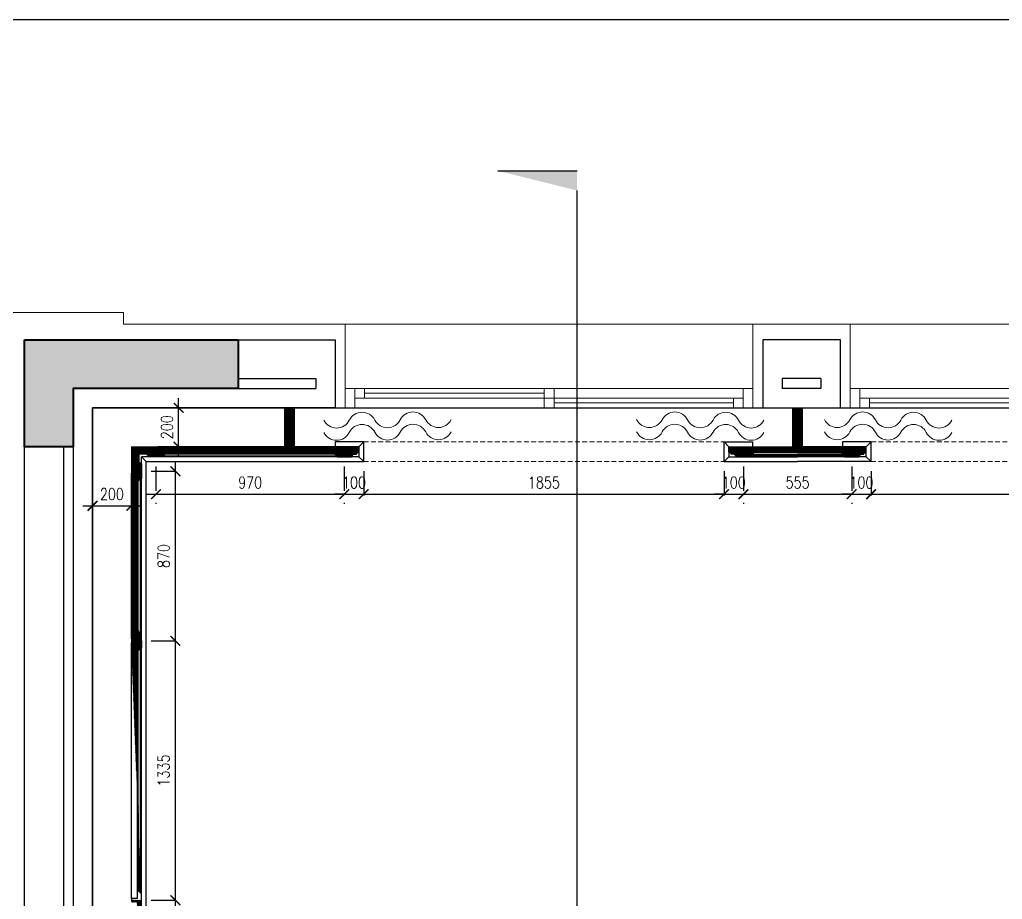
# Model space of a CAD drawing. Header units: inches. Extents: x -20583 to 399182, y -24453 to 525552.
# Drawn here: x 49514 to 54573, y 9815 to 14342 of the extents above; entities that cross this region are included whole.
import ezdxf

# ---------------------------------------------------------------- set-up
doc = ezdxf.new("R2010")
doc.units = ezdxf.units.IN
doc.header["$LTSCALE"] = 1000
doc.header["$MEASUREMENT"] = 0
doc.header["$PDMODE"] = 35
for name, pattern in [('ACAD_ISO04W100', [30, 24, -3, 0, -3]), ('HIDDEN', [0.375, 0.25, -0.125]), ('HIDDEN2', [0.1875, 0.125, -0.0625])]:
    doc.linetypes.add(name, pattern=pattern)
for name, color, linetype in [('8', 8, 'Continuous'), ('A-DIM', 9, 'Continuous'), ('A-WALL', 7, 'Continuous'), ('Layer1', 1, 'Continuous')]:
    doc.layers.add(name, color=color, linetype=linetype)
for name, color, linetype, lineweight in [('A-GLAZ', 134, 'Continuous', 18), ('A-WALL-TILE', 8, 'Continuous', 9), ('Sanitaire', 253, 'Continuous', 0), ('Wood treillis', 111, 'Continuous', 0), ('XREF-V2-GF_COLS$0$A-COLS', 5, 'Continuous', 40), ('XREF-V2-GF_COLS$0$A-COLS-PATT', 252, 'Continuous', 20)]:
    doc.layers.add(name, color=color, linetype=linetype, lineweight=lineweight)
doc.layers.add('Stone-GRG', color=7, linetype='Continuous', lineweight=0, true_color=0xfff2cc)
doc.styles.add('ZZ-Dim All', font='romans.shx', dxfattribs={"width": 0.8})
doc.dimstyles.new('DIM-100', dxfattribs={"dimscale": 50, "dimtxt": 1.25, "dimasz": 1, "dimexe": 1, "dimexo": 1, "dimgap": 0.6, "dimtad": 1, "dimdec": 0, "dimrnd": 5, "dimdsep": 46, "dimtxsty": 'ZZ-Dim All', "dimblk1": 'ARCHTICK', "dimblk2": 'ARCHTICK', "dimsah": 1, "dimcen": 1, "dimdle": 1, "dimclrd": 256, "dimclre": 8, "dimclrt": 256, "dimazin": 2, "dimtfac": 1, "dimtdec": 0, "dimtix": 1, "dimtmove": 2, "dimatfit": 2, "dimfxl": 0.1, "dimtolj": 1, "dimtzin": 0, "dimlwd": -1, "dimlwe": -1, "dimarcsym": 0})
pattern_1 = [(45, (46791.71627383021, 0), (-1.767766952966369, 1.767766952966369), [])]

# ---------------------------------------------------------------- blocks, each defined once
blk = doc.blocks.new('A$Cb2b8bae5')
at = {"layer": 'Sanitaire', "color": 1}
for centre, start, end in [((9.13221980514345, 589.8015865447833), 296.5605406640185, 62.84035167908414), ((72.03542323759166, 589.8015865447833), 296.5605406640185, 62.84035167908414), ((74.80697163486866, 458.4262281471656), 116.5605406640185, 242.8403516790841), ((137.7101750673169, 458.4262281471656), 116.5605406640185, 242.8403516790841), ((7.762121669594308, 327.7447607726881), 296.5605406640185, 62.84035167908414), ((70.66532510204252, 327.7447607726881), 296.5605406640185, 62.84035167908414), ((73.43687349931952, 196.3694023750704), 116.5605406640185, 242.8403516790841), ((136.3400769317677, 196.3694023750704), 116.5605406640185, 242.8403516790841), ((6.392023534045165, 65.68793500059292), 296.5605406640185, 62.84035167908414), ((69.29522696649337, 65.68793500059292), 296.5605406640185, 62.84035167908414)]:
    blk.add_arc(centre, 73.43816756634935, start, end, dxfattribs=at)
blk = doc.blocks.new('_ARCHTICK')
at = {"color": 0, "linetype": 'ByBlock', "const_width": 0.15}
blk.add_lwpolyline([(-0.5, -0.5), (0.5, 0.5)], dxfattribs=at)
blk = doc.blocks.new('*D443')
at = {"layer": 'A-DIM', "transparency": 16777216}
blk.add_line((50315.91013204657, 8891.676407184781), (50315.91013204657, 9860.420879288438), dxfattribs=at)
at = {"layer": 'A-DIM', "color": 8, "linetype": 'HIDDEN2', "transparency": 16777216}
for p, q in [((50191.04896154621, 9810.420879288438), (50365.91013204657, 9810.420879288438)), ((50191.07443665218, 8941.676407184781), (50365.91013204657, 8941.676407184781))]:
    blk.add_line(p, q, dxfattribs=at)
at = {"layer": 'Defpoints', "color": 0, "transparency": 16777216}
for p in [(50141.04896154621, 9810.420879288438, -1.46651833603283e-07), (50315.91013204657, 9810.420879288438), (50141.07443665218, 8941.676407184781)]:
    blk.add_point(p, dxfattribs=at)
at = {"layer": 'A-DIM', "transparency": 16777216, "xscale": 50, "yscale": 50, "zscale": 50}
for p, rotation in [((50315.91013204657, 9810.420879288438), 90), ((50315.91013204657, 8941.676407184781), 270)]:
    blk.add_blockref('_ARCHTICK', p, dxfattribs=dict(at, rotation=rotation))
at = {"layer": 'A-DIM', "color": 3, "transparency": 16777216, "insert": (50255.91013204656, 9376.048643236594), "char_height": 60, "attachment_point": 5, "rotation": 90, "style": 'ZZ-Dim All'}
blk.add_mtext('\\A1;870', dxfattribs=at)
blk = doc.blocks.new('*D444')
at = {"layer": 'A-DIM', "transparency": 16777216}
blk.add_line((50315.9101320466, 11095.41993558733), (50315.9101320466, 12067.91897564348), dxfattribs=at)
at = {"layer": 'A-DIM', "color": 8, "linetype": 'HIDDEN2', "transparency": 16777216}
for p, q in [((50191.04886919908, 12017.91897564348), (50365.9101320466, 12017.91897564348)), ((50191.05960405036, 11145.41993558733), (50365.9101320466, 11145.41993558733))]:
    blk.add_line(p, q, dxfattribs=at)
at = {"layer": 'Defpoints', "color": 0, "transparency": 16777216}
for p in [(50141.04886919908, 12017.91897564348), (50315.9101320466, 12017.91897564348), (50141.05960405036, 11145.41993558733, -0.0009966758019605254)]:
    blk.add_point(p, dxfattribs=at)
at = {"layer": 'A-DIM', "transparency": 16777216, "xscale": 50, "yscale": 50, "zscale": 50}
for p, rotation in [((50315.9101320466, 12017.91897564348), 90), ((50315.9101320466, 11145.41993558733), 270)]:
    blk.add_blockref('_ARCHTICK', p, dxfattribs=dict(at, rotation=rotation))
at = {"layer": 'A-DIM', "color": 3, "transparency": 16777216, "insert": (50255.91013204659, 11581.66945561539), "char_height": 60, "attachment_point": 5, "rotation": 90, "style": 'ZZ-Dim All'}
blk.add_mtext('\\A1;870', dxfattribs=at)
blk = doc.blocks.new('*D445')
at = {"layer": 'A-DIM', "transparency": 16777216}
blk.add_line((50315.91013204666, 9760.420879288438), (50315.91013204666, 11195.41993558733), dxfattribs=at)
at = {"layer": 'A-DIM', "color": 8, "linetype": 'HIDDEN2', "transparency": 16777216}
for p, q in [((50191.05960405036, 11145.41993558733), (50365.91013204666, 11145.41993558733)), ((50191.04896154621, 9810.420879288438), (50365.91013204666, 9810.420879288438))]:
    blk.add_line(p, q, dxfattribs=at)
at = {"layer": 'Defpoints', "color": 0, "transparency": 16777216}
for p in [(50141.05960405036, 11145.41993558733, -0.0009966758019605254), (50315.91013204666, 11145.41993558733), (50141.04896154621, 9810.420879288438, -1.46651833603283e-07)]:
    blk.add_point(p, dxfattribs=at)
at = {"layer": 'A-DIM', "transparency": 16777216, "xscale": 50, "yscale": 50, "zscale": 50}
for p, rotation in [((50315.91013204666, 11145.41993558733), 90), ((50315.91013204666, 9810.420879288438), 270)]:
    blk.add_blockref('_ARCHTICK', p, dxfattribs=dict(at, rotation=rotation))
at = {"layer": 'A-DIM', "color": 3, "transparency": 16777216, "insert": (50255.91013204664, 10477.92040743786), "char_height": 60, "attachment_point": 5, "rotation": 90, "style": 'ZZ-Dim All'}
blk.add_mtext('\\A1;1335', dxfattribs=at)
blk = doc.blocks.new('*D446')
at = {"layer": 'A-DIM', "color": 8, "linetype": 'HIDDEN2', "transparency": 16777216}
for p, q in [((50215.86780099105, 12042.73864487126), (50215.86780099105, 11850)), ((51185.57958111884, 12042.73675491691), (51185.57958111884, 11850))]:
    blk.add_line(p, q, dxfattribs=at)
at = {"layer": 'A-DIM', "transparency": 16777216}
blk.add_line((50165.86780099105, 11900), (51235.57958111884, 11900), dxfattribs=at)
at = {"layer": 'Defpoints', "color": 0, "transparency": 16777216}
for p in [(50215.86780099105, 12092.73864487126, -1.466518336033709e-07), (51185.57958111884, 12092.73675491691, -1.466518336033709e-07), (51185.57958111884, 11900)]:
    blk.add_point(p, dxfattribs=at)
at = {"layer": 'A-DIM', "transparency": 16777216, "xscale": 50, "yscale": 50, "zscale": 50, "rotation": 180}
blk.add_blockref('_ARCHTICK', (50215.86780099105, 11900), dxfattribs=at)
at = {"layer": 'A-DIM', "transparency": 16777216, "xscale": 50, "yscale": 50, "zscale": 50}
blk.add_blockref('_ARCHTICK', (51185.57958111884, 11900), dxfattribs=at)
at = {"layer": 'A-DIM', "color": 3, "transparency": 16777216, "insert": (50700.72369105494, 11960), "char_height": 60, "attachment_point": 5, "style": 'ZZ-Dim All'}
blk.add_mtext('\\A1;970', dxfattribs=at)
blk = doc.blocks.new('*D447')
at = {"layer": 'A-DIM', "color": 8, "linetype": 'HIDDEN2', "transparency": 16777216}
for p, q in [((51185.57958111884, 12042.73675491691), (51185.57958111884, 11850)), ((51285.57870380458, 12017.7386594061), (51285.57870380458, 11850))]:
    blk.add_line(p, q, dxfattribs=at)
at = {"layer": 'A-DIM', "transparency": 16777216}
for p, q in [((51185.57958111884, 11900), (51135.57958111884, 11900)), ((51185.57958111884, 11900), (51285.57870380458, 11900)), ((51285.57870380458, 11900), (51335.57870380458, 11900))]:
    blk.add_line(p, q, dxfattribs=at)
at = {"layer": 'Defpoints', "color": 0, "transparency": 16777216}
for p in [(51185.57958111884, 12092.73675491691, -1.466518336033709e-07), (51285.57870380458, 12067.7386594061, -1.466518336033709e-07), (51285.57870380458, 11900)]:
    blk.add_point(p, dxfattribs=at)
at = {"layer": 'A-DIM', "transparency": 16777216, "xscale": 50, "yscale": 50, "zscale": 50}
blk.add_blockref('_ARCHTICK', (51185.57958111884, 11900), dxfattribs=at)
at = {"layer": 'A-DIM', "transparency": 16777216, "xscale": 50, "yscale": 50, "zscale": 50, "rotation": 180}
blk.add_blockref('_ARCHTICK', (51285.57870380458, 11900), dxfattribs=at)
at = {"layer": 'A-DIM', "color": 3, "transparency": 16777216, "insert": (51235.57914246171, 11960), "char_height": 60, "attachment_point": 5, "style": 'ZZ-Dim All'}
blk.add_mtext('\\A1;100', dxfattribs=at)
blk = doc.blocks.new('*D448')
at = {"layer": 'A-DIM', "color": 8, "linetype": 'HIDDEN2', "transparency": 16777216}
for p, q in [((51285.57870380458, 12017.7386594061), (51285.57870380458, 11850)), ((53140.19272555751, 12017.7386594061), (53140.19272555751, 11850))]:
    blk.add_line(p, q, dxfattribs=at)
at = {"layer": 'A-DIM', "transparency": 16777216}
blk.add_line((51235.57870380458, 11900), (53190.19272555751, 11900), dxfattribs=at)
at = {"layer": 'Defpoints', "color": 0, "transparency": 16777216}
for p in [(51285.57870380458, 12067.7386594061, -1.466518336033709e-07), (53140.19272555751, 12067.7386594061, -1.466518336033709e-07), (53140.19272555751, 11900)]:
    blk.add_point(p, dxfattribs=at)
at = {"layer": 'A-DIM', "transparency": 16777216, "xscale": 50, "yscale": 50, "zscale": 50, "rotation": 180}
blk.add_blockref('_ARCHTICK', (51285.57870380458, 11900), dxfattribs=at)
at = {"layer": 'A-DIM', "transparency": 16777216, "xscale": 50, "yscale": 50, "zscale": 50}
blk.add_blockref('_ARCHTICK', (53140.19272555751, 11900), dxfattribs=at)
at = {"layer": 'A-DIM', "color": 3, "transparency": 16777216, "insert": (52212.88571468105, 11960), "char_height": 60, "attachment_point": 5, "style": 'ZZ-Dim All'}
blk.add_mtext('\\A1;1855', dxfattribs=at)
blk = doc.blocks.new('*D449')
at = {"layer": 'A-DIM', "color": 8, "linetype": 'HIDDEN2', "transparency": 16777216}
for p, q in [((53240.19184824326, 12042.73675491436), (53240.19184824326, 11850)), ((53140.19272555751, 12017.7386594061), (53140.19272555751, 11850))]:
    blk.add_line(p, q, dxfattribs=at)
at = {"layer": 'A-DIM', "transparency": 16777216}
for p, q in [((53140.19272555751, 11900), (53090.19272555751, 11900)), ((53140.19272555751, 11900), (53240.19184824326, 11900)), ((53240.19184824326, 11900), (53290.19184824326, 11900))]:
    blk.add_line(p, q, dxfattribs=at)
at = {"layer": 'Defpoints', "color": 0, "transparency": 16777216}
for p in [(53240.19184824326, 12092.73675491436), (53140.19272555751, 12067.7386594061, -1.466518336033709e-07), (53240.19184824326, 11900)]:
    blk.add_point(p, dxfattribs=at)
at = {"layer": 'A-DIM', "transparency": 16777216, "xscale": 50, "yscale": 50, "zscale": 50}
blk.add_blockref('_ARCHTICK', (53140.19272555751, 11900), dxfattribs=at)
at = {"layer": 'A-DIM', "transparency": 16777216, "xscale": 50, "yscale": 50, "zscale": 50, "rotation": 180}
blk.add_blockref('_ARCHTICK', (53240.19184824326, 11900), dxfattribs=at)
at = {"layer": 'A-DIM', "color": 3, "transparency": 16777216, "insert": (53190.19228690039, 11960), "char_height": 60, "attachment_point": 5, "style": 'ZZ-Dim All'}
blk.add_mtext('\\A1;100', dxfattribs=at)
blk = doc.blocks.new('*D450')
at = {"layer": 'A-DIM', "color": 8, "linetype": 'HIDDEN2', "transparency": 16777216}
for p, q in [((53240.19184824326, 12042.73675491436), (53240.19184824326, 11850)), ((53797.23609191956, 12042.73675491691), (53797.23609191956, 11850))]:
    blk.add_line(p, q, dxfattribs=at)
at = {"layer": 'A-DIM', "transparency": 16777216}
blk.add_line((53190.19184824326, 11900), (53847.23609191956, 11900), dxfattribs=at)
at = {"layer": 'Defpoints', "color": 0, "transparency": 16777216}
for p in [(53240.19184824326, 12092.73675491436), (53797.23609191956, 12092.73675491691, -1.466518336033709e-07), (53797.23609191956, 11900)]:
    blk.add_point(p, dxfattribs=at)
at = {"layer": 'A-DIM', "transparency": 16777216, "xscale": 50, "yscale": 50, "zscale": 50, "rotation": 180}
blk.add_blockref('_ARCHTICK', (53240.19184824326, 11900), dxfattribs=at)
at = {"layer": 'A-DIM', "transparency": 16777216, "xscale": 50, "yscale": 50, "zscale": 50}
blk.add_blockref('_ARCHTICK', (53797.23609191956, 11900), dxfattribs=at)
at = {"layer": 'A-DIM', "color": 3, "transparency": 16777216, "insert": (53518.71397008142, 11960), "char_height": 60, "attachment_point": 5, "style": 'ZZ-Dim All'}
blk.add_mtext('\\A1;555', dxfattribs=at)
blk = doc.blocks.new('*D451')
at = {"layer": 'A-DIM', "color": 8, "linetype": 'HIDDEN2', "transparency": 16777216}
for p, q in [((53797.23609191956, 12042.73675491691), (53797.23609191956, 11850)), ((53897.2366917101, 12017.73865940354), (53897.2366917101, 11850))]:
    blk.add_line(p, q, dxfattribs=at)
at = {"layer": 'A-DIM', "transparency": 16777216}
for p, q in [((53797.23609191956, 11900), (53747.23609191956, 11900)), ((53797.23609191956, 11900), (53897.2366917101, 11900)), ((53897.2366917101, 11900), (53947.2366917101, 11900))]:
    blk.add_line(p, q, dxfattribs=at)
at = {"layer": 'Defpoints', "color": 0, "transparency": 16777216}
for p in [(53797.23609191956, 12092.73675491691, -1.466518336033709e-07), (53897.2366917101, 12067.73865940354), (53897.2366917101, 11900)]:
    blk.add_point(p, dxfattribs=at)
at = {"layer": 'A-DIM', "transparency": 16777216, "xscale": 50, "yscale": 50, "zscale": 50}
blk.add_blockref('_ARCHTICK', (53797.23609191956, 11900), dxfattribs=at)
at = {"layer": 'A-DIM', "transparency": 16777216, "xscale": 50, "yscale": 50, "zscale": 50, "rotation": 180}
blk.add_blockref('_ARCHTICK', (53897.2366917101, 11900), dxfattribs=at)
at = {"layer": 'A-DIM', "color": 3, "transparency": 16777216, "insert": (53847.23639181483, 11960), "char_height": 60, "attachment_point": 5, "style": 'ZZ-Dim All'}
blk.add_mtext('\\A1;100', dxfattribs=at)
blk = doc.blocks.new('*D452')
at = {"layer": 'A-DIM', "color": 8, "linetype": 'HIDDEN2', "transparency": 16777216}
for p, q in [((53897.2366917101, 12017.73865940354), (53897.2366917101, 11850)), ((55760.55509512847, 12017.73865940354), (55760.55509512847, 11850))]:
    blk.add_line(p, q, dxfattribs=at)
at = {"layer": 'A-DIM', "transparency": 16777216}
blk.add_line((53847.2366917101, 11900), (55810.55509512847, 11900), dxfattribs=at)
at = {"layer": 'Defpoints', "color": 0, "transparency": 16777216}
for p in [(53897.2366917101, 12067.73865940354), (55760.55509512847, 12067.73865940354), (55760.55509512847, 11900)]:
    blk.add_point(p, dxfattribs=at)
at = {"layer": 'A-DIM', "transparency": 16777216, "xscale": 50, "yscale": 50, "zscale": 50, "rotation": 180}
blk.add_blockref('_ARCHTICK', (53897.2366917101, 11900), dxfattribs=at)
at = {"layer": 'A-DIM', "transparency": 16777216, "xscale": 50, "yscale": 50, "zscale": 50}
blk.add_blockref('_ARCHTICK', (55760.55509512847, 11900), dxfattribs=at)
at = {"layer": 'A-DIM', "color": 3, "transparency": 16777216, "insert": (54828.89589341928, 11960), "char_height": 60, "attachment_point": 5, "style": 'ZZ-Dim All'}
blk.add_mtext('\\A1;1865', dxfattribs=at)
blk = doc.blocks.new('*D459')
at = {"layer": 'A-DIM', "transparency": 16777216}
blk.add_line((50332.44759001392, 12094.47920936128), (50332.44759001392, 12394.48785897007), dxfattribs=at)
at = {"layer": 'A-DIM', "color": 8, "linetype": 'HIDDEN2', "transparency": 16777216}
for p, q in [((50207.5912953114, 12344.48785897007), (50382.44759001392, 12344.48785897007)), ((50207.59706201759, 12144.47920936128), (50382.44759001392, 12144.47920936128))]:
    blk.add_line(p, q, dxfattribs=at)
at = {"layer": 'Defpoints', "color": 0, "transparency": 16777216}
for p in [(50157.5912953114, 12344.48785897007, -1.466518336033709e-07), (50332.44759001392, 12344.48785897007), (50157.59706201759, 12144.47920936128, -0.0009966758019605254)]:
    blk.add_point(p, dxfattribs=at)
at = {"layer": 'A-DIM', "transparency": 16777216, "xscale": 50, "yscale": 50, "zscale": 50}
for p, rotation in [((50332.44759001392, 12344.48785897007), 90), ((50332.44759001392, 12144.47920936128), 270)]:
    blk.add_blockref('_ARCHTICK', p, dxfattribs=dict(at, rotation=rotation))
at = {"layer": 'A-DIM', "color": 3, "transparency": 16777216, "insert": (50272.4475900139, 12244.48353416566), "char_height": 60, "attachment_point": 5, "rotation": 90, "style": 'ZZ-Dim All'}
blk.add_mtext('\\A1;200', dxfattribs=at)
blk = doc.blocks.new('*D460')
at = {"layer": 'A-DIM', "color": 8, "linetype": 'HIDDEN2', "transparency": 16777216}
for p, q in [((49889.30134165995, 11982.91680824985), (49889.30134165995, 11790.18079215046)), ((50089.30714459832, 11957.91945155657), (50089.30714459832, 11790.18079215046))]:
    blk.add_line(p, q, dxfattribs=at)
at = {"layer": 'A-DIM', "transparency": 16777216}
blk.add_line((49839.30134165995, 11840.18079215046), (50139.30714459832, 11840.18079215046), dxfattribs=at)
at = {"layer": 'Defpoints', "color": 0, "transparency": 16777216}
for p in [(49889.30134165995, 12032.91680824985, -1.466518336033709e-07), (50089.30714459832, 12007.91945155657, -1.466518336033709e-07), (50089.30714459832, 11840.18079215046)]:
    blk.add_point(p, dxfattribs=at)
at = {"layer": 'A-DIM', "transparency": 16777216, "xscale": 50, "yscale": 50, "zscale": 50, "rotation": 180}
blk.add_blockref('_ARCHTICK', (49889.30134165995, 11840.18079215046), dxfattribs=at)
at = {"layer": 'A-DIM', "transparency": 16777216, "xscale": 50, "yscale": 50, "zscale": 50}
blk.add_blockref('_ARCHTICK', (50089.30714459832, 11840.18079215046), dxfattribs=at)
at = {"layer": 'A-DIM', "color": 3, "transparency": 16777216, "insert": (49989.30424312913, 11900.18079215046), "char_height": 60, "attachment_point": 5, "style": 'ZZ-Dim All'}
blk.add_mtext('\\A1;200', dxfattribs=at)

msp = doc.modelspace()

# ---------------------------------------------------------------- hatches: boundary and pattern name
at = {"layer": 'Layer1'}
msp.add_hatch(color=256, dxfattribs=at).paths.add_polyline_path([(51975.54017632913, 13563.80908571692), (52383.49999999929, 13462.63715909266), (52383.49999999929, 13563.80908571686)])
at = {"layer": 'Stone-GRG'}
h = msp.add_hatch(dxfattribs=at)
h.set_pattern_fill('ANSI31', color=253, scale=20)
h.set_pattern_definition(pattern_1)
h.paths.add_polyline_path([(50929.70712729604, 12344.48587691222), (50877.96604771019, 12344.48587691222), (50877.96604771019, 12144.47970567746), (50929.70712729604, 12144.47970567746)])
h = msp.add_hatch(dxfattribs=at)
h.set_pattern_fill('ANSI31', color=253, scale=20)
h.set_pattern_definition(pattern_1)
h.paths.add_polyline_path([(53544.58524808633, 12344.48587691222), (53492.84416849907, 12344.48587691222), (53492.84269091714, 12144.47970567746), (53518.71397008141, 12144.47970567746), (53544.5837705044, 12144.47970567746)])
h = msp.add_hatch(dxfattribs=at)
h.set_pattern_fill('ANSI31', color=253, scale=20)
h.set_pattern_definition(pattern_1)
h.paths.add_polyline_path([(51260.58021422385, 12144.47970567746), (51179.33475178367, 12144.47970567746), (51179.33475178367, 12115.23864487126), (51135.58198472609, 12115.23864487109), (51135.58175145284, 12105.23675491674), (51140.58022325193, 12105.23675491691, 0.41421356238304), (51148.08022325193, 12097.73675491709), (51148.08022325193, 12092.7386260916), (51223.07893898574, 12092.7386260916), (51223.07893898574, 12097.73675491703, 0.4142135623958267), (51230.57893898551, 12105.23675491691), (51235.57976621439, 12105.23675491691), (51248.08021422406, 12105.23675491691), (51248.08021422406, 12110.23675491703, 0.4142135623961107), (51255.58021422382, 12117.73675491691), (51260.57945076587, 12117.73675491691)])
h.paths.add_polyline_path([(51179.33475178367, 12144.47970567746), (50225.86715885795, 12144.47970567746), (50225.86715885795, 12115.23864487126), (50265.8669255847, 12115.23864487126), (51179.33475178367, 12115.23864487127)])
h.paths.add_polyline_path([(50225.86715885795, 12144.47970567746), (50089.30549547508, 12144.47869680465), (50089.30788226251, 12007.91945155657), (50118.54885072508, 12007.91945155657), (50118.54894307174, 12007.91945155657), (50118.54923857728, 11967.91968483091), (50128.54923857873, 11967.91952543447), (50128.54920164032, 11972.91952543434, 0.41421356238304), (50136.04914623233, 11980.41958084175), (50141.04914623237, 11980.41961778016), (50141.04859216572, 12055.41833351191), (50136.04859216575, 12055.4182965735, 0.4142135623958267), (50128.54853675846, 12062.91824116545), (50128.54849981393, 12067.9190683942), (50128.54803941673, 12105.23864487126), (50165.8676158955, 12105.23864487126), (50170.86844312438, 12105.23864487126, 0.4142135623958267), (50178.36844312415, 12097.73864487138), (50178.36844312415, 12092.73864487126), (50253.36715885795, 12092.73864487126), (50253.36715885795, 12097.73864487144, 0.41421356238304), (50260.86715885795, 12105.23864487126), (50265.86715885795, 12105.23864487126), (50265.8669255847, 12115.23864487126), (50225.86715885795, 12115.23864487126)])
h.paths.add_polyline_path([(50118.54885072508, 12007.91945155588), (50089.30714459832, 12007.91923552746), (50089.30714459832, 11155.41945155657), (50118.54885072508, 11155.41945155657)])
at = {"layer": 'Stone-GRG', "lineweight": 0}
h = msp.add_hatch(dxfattribs=at)
h.set_pattern_fill('ANSI31', color=253, scale=20)
h.set_pattern_definition(pattern_1)
h.paths.add_polyline_path([(53246.43667757841, 12144.47970567746), (53165.19121513823, 12144.47970567746), (53165.19197859622, 12117.73675491691), (53170.19121513826, 12117.73675491691, 0.4142135623961107), (53177.69121513803, 12110.23675491703), (53177.69121513803, 12105.23675491691), (53190.19166314771, 12105.23675491691), (53195.19249037659, 12105.23675491691, 0.4142135623958267), (53202.69249037636, 12097.73675491703), (53202.69249037636, 12092.7386260916), (53277.69120611016, 12092.7386260916), (53277.69120611016, 12097.73853383668), (53277.85452050387, 12097.73853323399, 0.4078495229997883), (53285.19120611016, 12105.23675491691), (53290.18967790925, 12105.23675491674), (53290.189444636, 12115.23864487109), (53246.43667757841, 12115.23864487126)])
h.paths.add_polyline_path([(53790.9912625844, 12144.47970567746), (53518.71397008141, 12144.47970567746), (53246.43667757841, 12144.47970567746), (53246.43667757841, 12115.23864487126), (53290.189444636, 12115.23864487109), (53518.71397008141, 12115.23864487126), (53790.9912625844, 12115.23864487127)])
h.paths.add_polyline_path([(53867.23672502456, 12117.73675491691), (53872.23672502459, 12117.73675491691), (53872.23672502459, 12144.47970567746), (53790.9912625844, 12144.47970567746), (53790.9912625844, 12115.23864487126), (53747.23849552681, 12115.23864487109), (53747.23826225402, 12105.23677412053), (53752.23673405266, 12105.23675491691, 0.41421356238304), (53759.73673405266, 12097.73675491709), (53759.73673405266, 12092.7386260916), (53834.73544978647, 12092.7386260916), (53834.73544978647, 12097.73675491703, 0.4142135623958267), (53842.23544978623, 12105.23675491691), (53847.23627701512, 12105.23675491691), (53859.73672502479, 12105.23675491691), (53859.73672502479, 12110.23675491703, 0.4142135623961107)])
at = {"layer": 'Wood treillis'}
h = msp.add_hatch(dxfattribs=at)
h.set_pattern_fill('ANSI31', color=253, scale=20)
h.set_pattern_definition(pattern_1)
h.paths.add_polyline_path([(50089.31390321889, 11135.4204033779), (50118.54898001038, 11135.4204033779), (50118.54898001038, 9820.420403377902), (50089.31390321889, 9820.420403377902)], flags=17)
edge = h.paths.add_edge_path()
edge.add_line((50141.04886919929, 11145.4199274671), (50141.04914623261, 11107.92056960122))
edge.add_line((50141.04914623261, 11107.92056960122), (50136.04914623257, 11107.92053266281))
edge.add_arc((50128.54914623299, 11107.92047725498), 7.499999999785391, -89.99957671732028, 0.00042328461819352015, ccw=False)
edge.add_line((50128.54920164056, 11100.4204772554), (50128.54923857897, 11095.42047725554))
edge.add_line((50128.54923857897, 11095.42047725554), (50118.54923857752, 11095.42063665198))
edge.add_line((50118.54923857752, 11095.42063665198), (50118.54894307198, 11135.42040337763))
edge.add_line((50118.54894307198, 11135.42040337763), (50089.30788226653, 11135.42018735398))
edge.add_line((50141.04886919929, 11145.4199274671), (50141.04914623261, 11182.91928533298))
edge.add_line((50141.04914623261, 11182.91928533298), (50136.04914623257, 11182.91932227138))
edge.add_arc((50128.54914623299, 11182.91937767921), 7.499999999785391, 359.9995767153818, 449.9995767173203)
edge.add_line((50128.54920164056, 11190.41937767879), (50128.54923857897, 11195.41937767866))
edge.add_line((50128.54923857897, 11195.41937767866), (50118.54923857752, 11195.41921828222))
edge.add_line((50118.54923857752, 11195.41921828222), (50118.54894307198, 11155.41945155657))
edge.add_line((50118.54894307198, 11155.41945155657), (50089.30788226653, 11155.41966758022))
edge.add_line((50089.30826980375, 11155.41966757735), (50089.29705616076, 11135.42040337763))
edge.add_line((50141.04896154618, 9810.420879288435), (50141.04923857951, 9772.921521422557))
edge.add_line((50141.04923857951, 9772.921521422557), (50136.04923857947, 9772.921484484148))
edge.add_arc((50128.54923857989, 9772.921429076321), 7.499999999785391, -89.99957671732028, 0.00042328461819352015, ccw=False)
edge.add_line((50128.54929398746, 9765.42142907674), (50128.54933092587, 9760.421429076876))
edge.add_line((50128.54933092587, 9760.421429076876), (50118.54933092443, 9760.421588473313))
edge.add_line((50118.54933092442, 9760.421588473313), (50118.54903541887, 9800.421355198967))
edge.add_line((50118.54903541887, 9800.421355198967), (50089.30797461342, 9800.421139175316))
edge.add_line((50089.30797461342, 9800.421139175316), (50089.30797461343, 9810.42049704249))
edge.add_line((50141.04896154618, 9810.420879288435), (50141.04923857951, 9847.920237154312))
edge.add_line((50141.04923857951, 9847.920237154312), (50136.04923857947, 9847.920274092721))
edge.add_arc((50128.54923857989, 9847.920329500548), 7.499999999785391, 359.9995767153818, 449.9995767173203)
edge.add_line((50128.54929398746, 9855.42032950013), (50128.54933092587, 9860.420329499993))
edge.add_line((50128.54933092587, 9860.420329499993), (50118.54933092443, 9860.420170103556))
edge.add_line((50118.54933092442, 9860.420170103556), (50118.54903541887, 9820.420403377902))
edge.add_line((50118.54903541887, 9820.420403377902), (50089.30797461342, 9820.420619401553))
edge.add_line((50089.30797461342, 9820.420619401553), (50089.30797461343, 9810.421261534379))
at = {"layer": 'XREF-V2-GF_COLS$0$A-COLS-PATT'}
msp.add_hatch(color=256, dxfattribs=at).paths.add_polyline_path([(49539.29645455489, 12694.48281321052), (50639.29645453603, 12694.49093962694), (50639.2983014388, 12444.49093970546), (49789.29830148013, 12444.48466015543), (49789.30051774601, 12144.48466012243), (49539.30051778129, 12144.48281327041)])

# ---------------------------------------------------------------- linework, layer by layer
at = {"layer": '8'}
for p, q in [((51260.57873711907, 12144.47970567745, -1.466518336033709e-07), (51285.57870380458, 12169.47967236296, -1.466518336033709e-07)), ((51260.58021422385, 12144.47970567746, -1.466518336033709e-07), (51260.57873711907, 12092.7386260916, -1.466518336033709e-07)), ((53165.19269224301, 12144.47970567745, -1.466518336033709e-07), (53140.19272555751, 12169.47967236296, -1.466518336033709e-07)), ((53165.19121513823, 12144.47970567746, -1.466518336033709e-07), (53165.19269224301, 12092.7386260916, -1.466518336033709e-07)), ((53872.2352479198, 12144.47970567745, -1.466518336033709e-07), (53897.23521460531, 12169.47967236296, -1.466518336033709e-07)), ((53872.23672502459, 12092.73862609161, -1.466518336033709e-07), (53872.23672502459, 12144.47970567746, -1.466518336033709e-07)), ((50141.04833529648, 12092.73035535766, -1.466518336033709e-07), (50166.04830198199, 12067.73038867215, -1.466518336033709e-07)), ((51260.57873711907, 12092.7386260916, -1.466518336033709e-07), (50141.05932701707, 12092.7386260916, -1.466518336033709e-07)), ((50141.05932701707, 8866.675774095527, -0.006528998766684582), (50141.05932701707, 12092.7386260916, -1.466518336004641e-07)), ((51260.57873711907, 12092.7386260916, -1.466518336033709e-07), (51285.57870380458, 12067.73865940609, -1.466518336033709e-07)), ((53165.19269224301, 12092.7386260916, -1.466518336033709e-07), (53140.19272555751, 12067.73865940609, -1.466518336033709e-07)), ((53165.19269224301, 12092.7386260916, -1.466518336033709e-07), (53518.71397008141, 12092.7386260916, -1.466518336033709e-07)), ((53872.2352479198, 12092.7386260916, -1.466518336033709e-07), (53518.71397008141, 12092.7386260916, -1.466518336033709e-07)), ((53872.2352479198, 12092.7386260916, -1.466518336033709e-07), (53897.23521460531, 12067.73865940609, -1.466518336033709e-07))]:
    msp.add_line(p, q, dxfattribs=at)
at = {"layer": '8', "color": 1}
msp.add_lwpolyline([(46772.5, 14341.62520427268), (65403.21766513214, 14341.62520427268), (65403.21766513214, 2.540420479956083), (46772.5, 2.540420479956083)], close=True, dxfattribs=at)
at = {"layer": '8', "color": 1, "elevation": -1.466518336033709e-07}
msp.add_lwpolyline([(57289.37805094256, 1649.540546049713), (54414.37634644163, 1649.56263489906), (54414.376254168, 6349.520045420404), (49889.3433290387, 6349.485877914683), (49889.29903988684, 12344.48587691222), (59789.29903961674, 12344.48587691222), (59789.34332837657, 6349.539145781706), (56414.3416240962, 6349.514212342805), (56414.3416240962, 3040.925600435377), (57289.36777155619, 3040.932064993859), (57289.37805094256, 1649.540546049713)], dxfattribs=at)
at = {"layer": '8', "elevation": -1.466518336033709e-07}
for points in [[(51285.58018090937, 12169.47967236296), (51138.28006147783, 12169.47967236296)], [(51138.28006147783, 12169.47967236296), (51138.28006147784, 12144.47970567746)], [(51285.57870380458, 12067.73865940609), (51285.57870380458, 12169.47967236296)], [(53140.19124845273, 12169.47967236296), (53287.49136788426, 12169.47967236296)], [(53140.19272555751, 12067.73865940609), (53140.19272555751, 12169.47967236296)], [(53287.49136788426, 12169.47967236296), (53287.49136788426, 12144.47970567746)], [(53897.2366917101, 12169.47967236296), (53749.93657227856, 12169.47967236296)], [(53749.93657227856, 12169.47967236296), (53749.93657227857, 12144.47970567746)], [(53897.23521460531, 12067.73865940609), (53897.23521460531, 12169.47967236296)], [(50166.07213504432, 8841.675958882184), (50166.04830192087, 12067.7386594061), (51285.57870380458, 12067.7386594061)], [(53140.19272555751, 12067.7386594061), (53518.71397008141, 12067.7386594061)], [(53897.23521460531, 12067.7386594061), (53518.71397008141, 12067.7386594061)]]:
    msp.add_lwpolyline(points, dxfattribs=at)
msp.add_lwpolyline([(50089.31386628208, 11122.92006845893), (50089.31386628128, 11122.92006845893), (50089.31386628128, 11122.92017642654), (50089.31386628208, 11122.92017642654)], close=True, dxfattribs=at)
at = {"layer": 'A-GLAZ'}
for p, q in [((53289.07633948285, 12444.51099392975, 3.180385252188882e-08), (51189.07633953998, 12444.49547980315, 3.180385252188882e-08)), ((53289.08781654283, 12444.52741255533, 6.987626381480552e-07), (51189.08781660028, 12444.51189842865, 6.987626381480552e-07)), ((51239.07707833871, 12344.49584920582, 3.180385252188882e-08), (51239.07633953867, 12444.49584920325, 3.180385252188882e-08)), ((51239.0885553991, 12344.51226783135, 6.987626381480552e-07), (51239.08781659897, 12444.51226782844, 6.987626381480552e-07)), ((51289.07670893741, 12394.49621860465, 3.180385252188882e-08), (51289.07633953722, 12444.49621860325, 3.180385252188882e-08)), ((51289.08818599765, 12394.5126372301, 6.987626381480552e-07), (51289.08781659753, 12444.51263722868, 6.987626381480552e-07)), ((52215.05926676415, 12344.50315174382, 3.180385252188882e-08), (52215.05852796373, 12444.50315174098, 3.180385252188882e-08)), ((52215.0707438243, 12344.51957036942, 6.987626381480552e-07), (52215.07000502394, 12444.51957036655, 6.987626381480552e-07)), ((52265.05926676266, 12344.50352114395, 3.180385252188882e-08), (52265.05852796236, 12444.50352114126, 3.180385252188882e-08)), ((52265.07074382293, 12344.51993976951, 6.987626381480552e-07), (52265.07000502257, 12444.51993976664, 6.987626381480552e-07)), ((53239.07707828438, 12344.51062453244, 3.180385252188882e-08), (53239.07633948412, 12444.51062452974, 3.180385252188882e-08)), ((53239.08855534453, 12344.52704315797, 6.987626381480552e-07), (53239.0878165442, 12444.52704315522, 6.987626381480552e-07)), ((53789.06486223007, 12444.53110622629, 6.987626381480552e-07), (55889.06486217264, 12444.54662035985, 6.987626381480552e-07)), ((53789.07633953262, 12444.51468777028, 3.180385252188882e-08), (55889.07633947546, 12444.53020190389, 3.180385252188882e-08)), ((53839.06560096456, 12344.53147559708, 6.987626381480552e-07), (53839.0648622287, 12444.5314755943, 6.987626381480552e-07)), ((53839.07707826741, 12344.51505714105, 3.180385252188882e-08), (53839.0763395314, 12444.51505713833, 3.180385252188882e-08)), ((53239.07670888399, 12394.5106245309, 3.180385252188882e-08), (51239.07670893864, 12394.49584920451, 3.180385252188882e-08)), ((53239.08818594436, 12394.52704315662, 6.987626381480552e-07), (51239.08818599893, 12394.51226782995, 6.987626381480552e-07)), ((51289.0765242372, 12419.49621860404, 3.180385252188882e-08), (52215.05871266383, 12419.50315174161, 3.180385252188882e-08)), ((51289.08800129761, 12419.51263722943, 6.987626381480552e-07), (52215.07018972404, 12419.51957036719, 6.987626381480552e-07)), ((53189.07707828566, 12344.51025513229, 3.180385252188882e-08), (53189.07670888551, 12394.51025513094, 3.180385252188882e-08)), ((53189.08855534598, 12344.52667375785, 6.987626381480552e-07), (53189.08818594579, 12394.52667375651, 6.987626381480552e-07)), ((53839.06523159664, 12394.53147559558, 6.987626381480552e-07), (55839.06523154202, 12394.54625099315, 6.987626381480552e-07)), ((53839.07670889961, 12394.51505713958, 3.180385252188882e-08), (55839.07670884495, 12394.52983253717, 3.180385252188882e-08)), ((53889.06560096313, 12344.53184496492, 6.987626381480552e-07), (53889.06523159528, 12394.53184496364, 6.987626381480552e-07)), ((53889.07707826604, 12344.51542650907, 3.180385252188882e-08), (53889.07670889806, 12394.51542650757, 3.180385252188882e-08)), ((53289.07707828286, 12344.51099393245, 3.180385252188882e-08), (51189.07707834005, 12344.49547980585, 3.180385252188882e-08)), ((53289.08855534314, 12344.527412558, 6.987626381480552e-07), (51189.08855540033, 12344.51189843123, 6.987626381480552e-07)), ((53189.07689358553, 12369.51025513154, 3.180385252188882e-08), (52265.05908206254, 12369.5035211432, 3.180385252188882e-08)), ((53189.08837064572, 12369.52667375701, 6.987626381480552e-07), (52265.07055912257, 12369.51993976881, 6.987626381480552e-07)), ((53789.06560096596, 12344.531106229, 6.987626381480552e-07), (55889.06560090877, 12344.5466203625, 6.987626381480552e-07)), ((53789.07707826883, 12344.51468777297, 3.180385252188882e-08), (55889.07707821156, 12344.53020190667, 3.180385252188882e-08)), ((53889.06541627934, 12369.53184496413, 6.987626381480552e-07), (54813.08322780096, 12369.5387636737, 6.987626381480552e-07)), ((53889.0768935821, 12369.51542650825, 3.180385252188882e-08), (54813.09470510372, 12369.52234521759, 3.180385252188882e-08))]:
    msp.add_line(p, q, dxfattribs=at)
at = {"layer": 'A-WALL', "color": 1}
for p, q in [((50639.29793205467, 12494.49141766936, -1.466518336033709e-07), (51039.07597019142, 12494.49437110228, -1.466518336033709e-07)), ((51039.07597019142, 12494.49437110228, 6.846681092271457e-08), (51039.07633957558, 12444.49437110388, 6.846680858604208e-08)), ((53639.07597012073, 12494.51357961859, 3.180385252188882e-08), (53439.07597012602, 12494.51210208223, 6.846681092273175e-08)), ((53439.07597012602, 12494.51210208223, 6.846681092273175e-08), (53439.07633950998, 12444.51210208335, 6.846681092273175e-08)), ((53639.07597012073, 12494.51357961859, 3.180385252188882e-08), (53639.07633950486, 12444.5135796199, 3.180385252188882e-08)), ((50639.29830143528, 12444.49141767088, -1.466518336033709e-07), (51039.07633957558, 12444.49437110388, -1.466518336033709e-07)), ((53639.07633950486, 12444.5135796199, 3.180385252188882e-08), (53439.07633950998, 12444.51210208335, 6.846681092273175e-08)), ((49739.30051743129, 12144.48429075209, -1.466518336033709e-07), (49739.32378869745, 8994.474879104993, -1.466518336033709e-07)), ((49789.30051742979, 12144.48466012249, -1.466518336033709e-07), (49789.32378869719, 8994.475248489282, -1.466518336033709e-07))]:
    msp.add_line(p, q, dxfattribs=at)
at = {"layer": 'A-WALL', "elevation": -1.466518336033709e-07}
msp.add_lwpolyline([(49539.29645422872, 12694.48281321052), (51139.07449265238, 12694.49510986502), (51139.07707834122, 12344.49510987484), (49889.29903988684, 12344.48587691222), (49889.32454585895, 8891.9858819988), (49539.43890962964, 8891.98355482837), (49539.29645422872, 12694.48281321052)], dxfattribs=at)
at = {"layer": 'A-WALL', "elevation": 6.846681092273175e-08}
msp.add_lwpolyline([(53339.07707828117, 12344.51136331787), (53739.07707827043, 12344.51431839056), (53739.07449258174, 12694.51431838103), (53339.07449259242, 12694.51136330822)], close=True, dxfattribs=at)
at = {"layer": 'A-WALL-TILE'}
for p, q in [((51189.11150976375, 12344.51189859488, 6.987626381480552e-07), (51189.09599517612, 12774.49547940996, -1.822010879605716e-08)), ((53289.06560097991, 12344.52741238999, 6.987626381480552e-07), (53289.07476240273, 12774.51099338508, -1.822010879227993e-08)), ((53789.08855532919, 12344.53110640007, 6.987626381480552e-07), (53789.07304074313, 12774.51468721338, -1.822010879300403e-08)), ((51189.10003270346, 12344.49547996951, 3.180385252188882e-08), (51139.10003270485, 12344.49511058524, 3.180385252188882e-08)), ((53289.07707828275, 12344.51099393415, 3.180385252188882e-08), (53339.07707828138, 12344.51136331825, 3.180385252188882e-08)), ((53789.07707826889, 12344.51468777476, 3.180385252188882e-08), (53739.07707827032, 12344.51431839055, 3.180385252188882e-08))]:
    msp.add_line(p, q, dxfattribs=at)
at = {"layer": 'A-WALL-TILE', "elevation": -1.466518336033709e-07}
msp.add_lwpolyline([(60139.30554076604, 11464.56160069004), (60219.30554076395, 11464.56219170461), (60219.30022163296, 12184.56219167059), (60279.30022163401, 12184.56263493167), (60279.29541964084, 12834.56263491375), (59629.29541965836, 12834.5578329206), (59629.29586291927, 12774.55783292223), (50049.29586317837, 12774.48705892933), (50049.29541991722, 12834.48705892774), (49399.2954199352, 12834.48225693454), (49399.30022192828, 12184.48225695222), (49459.30022192682, 12184.48270021341), (49459.32491525338, 8841.982705297094), (49889.32491524285, 8841.985882000736), (49889.32454585875, 8891.985881998771)], dxfattribs=at)
at = {"layer": 'Layer1'}
msp.add_line((51975.54017632913, 13563.80908571704), (52383.49999999946, 13563.80908571711), dxfattribs=at)
at = {"layer": 'Layer1', "linetype": 'ACAD_ISO04W100', "ltscale": 10}
msp.add_line((52383.5000000007, 5580.362840907277), (52383.49999999929, 13462.63715909272), dxfattribs=at)
at = {"layer": 'Sanitaire', "color": 1}
for p, q in [((50877.96604771019, 12344.49345230101, -3.974028671559234e-08), (50877.96604771019, 12144.47970567746, -1.466518336033709e-07)), ((50929.70712729604, 12344.49345230101, -3.974028671559234e-08), (50929.70712729604, 12144.47970567746, -1.466518336033709e-07)), ((53492.84269126248, 12144.52645096538, -1.099316070759245e-07), (53492.8441693159, 12344.59644431372, 6.852407904933674e-08)), ((53544.58377084692, 12144.52606871875, -1.099316070759245e-07), (53544.58524890034, 12344.5960620671, 6.852407904933674e-08))]:
    msp.add_line(p, q, dxfattribs=at)
at = {"layer": 'Sanitaire', "linetype": 'HIDDEN', "ltscale": 0.1}
for p, q in [((51285.57870380458, 12169.47967236296, -1.466518336033709e-07), (53140.19272555751, 12169.47967236296, -1.466518336033709e-07)), ((55760.55509512847, 12169.47967236296, -1.466518336033709e-07), (53897.2366917101, 12169.47967236296, -1.466518336033709e-07)), ((51285.57870380458, 12067.7386594061, -1.466518336033709e-07), (53140.19272555751, 12067.7386594061, -1.466518336033709e-07)), ((53897.2366917101, 12067.7386594061, -1.466518336033709e-07), (55760.55509512847, 12067.7386594061, -1.466518336033709e-07))]:
    msp.add_line(p, q, dxfattribs=at)
at = {"layer": 'Wood treillis', "color": 0}
for p, q in [((50225.86715885795, 12144.47970567746, -1.466518336033709e-07), (50089.30549547508, 12144.47869680465, -1.466518336033709e-07)), ((50089.30549547508, 12144.47869680465, -1.466518336033709e-07), (50089.30788226629, 12007.91923553291, -1.466518336033709e-07)), ((50128.54920164032, 11972.91952543434, -1.466518336033709e-07), (50128.54920164056, 11190.41937767879, -1.466518336033709e-07)), ((50136.04914623253, 11980.41952543392, -1.466518336033709e-07), (50136.04325455482, 11182.91932231491, -1.466518336033709e-07)), ((50141.05932701707, 11107.92058592098, -0.001993204952087447), (50141.05988108359, 11182.91928525367, -1.466518336033709e-07)), ((50128.54920164056, 11100.4204772554, -1.466518336033709e-07), (50128.54929398746, 9855.42032950013, -1.466518336033709e-07)), ((50136.04914623257, 11107.92053266281, -1.466518336033709e-07), (50136.03983775164, 9847.920274162172, -1.466518336033709e-07))]:
    msp.add_line(p, q, dxfattribs=at)
at = {"layer": 'Wood treillis', "color": 0, "lineweight": -2}
for p, q in [((50253.36713118007, 12097.73675491709, -1.466518336033709e-07), (51147.85772845597, 12097.7400559058, -1.466518336033708e-07)), ((51135.58175153122, 12105.2401154802, -1.466518336033708e-07), (50260.86713118007, 12105.23675491691, -1.466518336033709e-07)), ((53759.73673405266, 12097.73675491709, -1.466518336033709e-07), (53277.85452050389, 12097.73853323399, -1.466518336033709e-07)), ((53290.18967786785, 12105.23853005401, -1.466518336033709e-07), (53752.23673405266, 12105.23675491691, -1.466518336033709e-07)), ((50089.30826980375, 11155.41966757735, -1.466518336033709e-07), (50089.29705616075, 11135.42040337763, -1.466518336033709e-07))]:
    msp.add_line(p, q, dxfattribs=at)
at = {"layer": 'Wood treillis', "color": 0, "lineweight": -2, "elevation": -1.466518336033709e-07}
for points in [[(50225.86715885795, 12144.47970567746), (50225.86715885795, 12115.23864487126), (50265.8669255847, 12115.23864487126), (50265.86715885795, 12105.23864487126), (50260.86715885795, 12105.23864487126, -0.4142135623830401), (50253.36715885795, 12097.73864487144), (50253.36715885795, 12092.73864487126), (50178.36844312415, 12092.73864487126), (50178.36844312415, 12097.73864487138, -0.4142135623958266), (50170.86844312438, 12105.23864487126), (50165.8676158955, 12105.23864487126), (50165.8676158955, 12105.23864487126), (50128.54803941673, 12105.23864487126), (50128.54849981393, 12067.9190683942), (50128.54849981393, 12067.9190683942), (50128.54853675846, 12062.91824116545, -0.4142135623958266), (50136.04859216575, 12055.4182965735), (50141.04859216572, 12055.41833351191), (50141.04914623237, 11980.41961778016), (50136.04914623233, 11980.41958084175, -0.4142135623830401), (50128.54920164032, 11972.91952543434), (50128.54923857873, 11967.91952543447), (50118.54923857728, 11967.91968483091), (50118.54894307174, 12007.91945155657), (50089.30788226629, 12007.91923553291)], [(50141.04886919929, 11145.4199274671), (50141.04914623261, 11182.91928533298), (50136.04914623257, 11182.91932227138, 0.4142135623830401), (50128.54920164056, 11190.41937767879), (50128.54923857897, 11195.41937767866), (50118.54923857752, 11195.41921828222), (50118.54894307198, 11155.41945155657), (50089.30788226653, 11155.41966758022)], [(50141.04886919929, 11145.4199274671), (50141.04914623261, 11107.92056960122), (50136.04914623257, 11107.92053266281, -0.4142135623830401), (50128.54920164056, 11100.4204772554), (50128.54923857897, 11095.42047725554), (50118.54923857752, 11095.42063665198), (50118.54894307198, 11135.42040337763), (50089.30788226653, 11135.42018735398)], [(50141.04896154618, 9810.420879288435), (50141.04923857951, 9847.920237154312), (50136.04923857947, 9847.920274092721, 0.4142135623830401), (50128.54929398746, 9855.42032950013), (50128.54933092587, 9860.420329499993), (50118.54933092442, 9860.420170103556), (50118.54903541887, 9820.420403377902), (50089.30797461342, 9820.420619401553), (50089.30797461343, 9810.421261534379)]]:
    msp.add_lwpolyline(points, format="xyb", dxfattribs=at)
for points in [[(50225.86715885795, 12115.23864487126), (51179.33475178367, 12115.23864487127), (51179.33475178367, 12144.47970567746), (50225.86715885795, 12144.47970567746)], [(50089.30714459832, 12007.91945155657), (50118.54885072508, 12007.91945155657), (50118.54885072508, 11155.41945155657), (50089.30714459832, 11155.41945155657)], [(50089.31390321889, 11135.4204033779), (50118.54898001038, 11135.4204033779), (50118.54898001038, 9820.420403377902), (50089.31390321889, 9820.420403377902)]]:
    msp.add_lwpolyline(points, close=True, dxfattribs=at)
for points in [[(51179.33475178367, 12144.47970567746), (51179.33475178367, 12115.23864487126), (51135.58198472609, 12115.23864487109), (51135.58175145284, 12105.23675491674), (51140.58022325193, 12105.23675491691, 0.4142135623830401), (51148.08022325193, 12097.73675491709), (51148.08022325193, 12092.73675491691), (51223.07893898574, 12092.73675491691), (51223.07893898574, 12097.73675491703, 0.4142135623958266), (51230.57893898551, 12105.23675491691), (51235.57976621439, 12105.23675491691), (51235.57976621439, 12105.23675491691), (51248.08021422406, 12105.23675491691), (51248.08021422406, 12110.23675491703, 0.4142135623961107), (51255.58021422382, 12117.73675491691), (51260.58021422382, 12117.73675491691), (51260.58021422385, 12144.47970567746)], [(53246.43667757841, 12144.47970567746), (53246.43667757841, 12115.23864487126), (53290.189444636, 12115.23864487109), (53290.18967790925, 12105.23675491674), (53285.19120611016, 12105.23675491691, -0.4142135623830401), (53277.69120611016, 12097.73675491709), (53277.69120611016, 12092.73675491691), (53202.69249037636, 12092.73675491691), (53202.69249037636, 12097.73675491703, -0.4142135623958266), (53195.19249037659, 12105.23675491691), (53190.19166314771, 12105.23675491691), (53190.19166314771, 12105.23675491691), (53177.69121513803, 12105.23675491691), (53177.69121513803, 12110.23675491703, -0.4142135623961107), (53170.19121513826, 12117.73675491691), (53165.19121513826, 12117.73675491691), (53165.19121513823, 12144.47970567746)], [(53790.9912625844, 12144.47970567746), (53790.9912625844, 12115.23864487126), (53747.23849552681, 12115.23864487109), (53747.23826225357, 12105.23675491674), (53752.23673405266, 12105.23675491691, 0.4142135623830401), (53759.73673405266, 12097.73675491709), (53759.73673405266, 12092.73675491691), (53834.73544978647, 12092.73675491691), (53834.73544978647, 12097.73675491703, 0.4142135623958266), (53842.23544978623, 12105.23675491691), (53847.23627701512, 12105.23675491691), (53847.23627701512, 12105.23675491691), (53859.73672502479, 12105.23675491691), (53859.73672502479, 12110.23675491703, 0.4142135623961107), (53867.23672502456, 12117.73675491691), (53872.23672502456, 12117.73675491691), (53872.23672502459, 12144.47970567746)]]:
    msp.add_lwpolyline(points, format="xyb", close=True, dxfattribs=at)
for points in [[(53518.71397008141, 12115.23864487126), (53246.43667757841, 12115.23864487127), (53246.43667757841, 12144.47970567746), (53518.71397008141, 12144.47970567746)], [(53518.71397008141, 12115.23864487126), (53790.9912625844, 12115.23864487127), (53790.9912625844, 12144.47970567746), (53518.71397008141, 12144.47970567746)]]:
    msp.add_lwpolyline(points, dxfattribs=at)
at = {"layer": 'XREF-V2-GF_COLS$0$A-COLS', "elevation": -1.466518336033709e-07}
msp.add_lwpolyline([(49539.29645455489, 12694.48281321052), (50639.29645453603, 12694.49093962694), (50639.2983014388, 12444.49093970546), (49789.29830148013, 12444.48466015543), (49789.30051774601, 12144.48466012243), (49539.30051778129, 12144.48281327041)], close=True, dxfattribs=at)
msp.add_lwpolyline([(49539.29645455489, 12694.48281321052), (50639.29645453603, 12694.49093962694), (50639.2983014388, 12444.49093970546), (49789.29830148013, 12444.48466015543), (49789.30051774601, 12144.48466012243), (49539.30051778129, 12144.48281327041)], close=True, dxfattribs=at)

# ---------------------------------------------------------------- block references
at = {"layer": 'A-DIM', "xscale": -1, "rotation": 90}
msp.add_blockref('A$Cb2b8bae5', (51735.4003536202, 12322.95835464253), dxfattribs=at)
at = {"layer": 'A-DIM', "rotation": 270}
for p in [(52690.3710757419, 12322.95835464253), (53656.90484545206, 12322.95835464253)]:
    msp.add_blockref('A$Cb2b8bae5', p, dxfattribs=at)

# ---------------------------------------------------------------- dimensions: what is measured, and where the dimension line sits
at = {"layer": 'A-DIM'}
for base, p1, p2, picture, middle in [((50332.44759001392, 12344.48785897007), (50157.59706201756, 12144.47920936128, -0.0009966758019605254), (50157.59129531137, 12344.48785897007, -1.466518336033709e-07), '*D459', (50272.4475900139, 12244.48353416566)), ((50315.9101320466, 12017.91897564348), (50141.05960405033, 11145.41993558732, -0.0009966758019605254), (50141.04886919905, 12017.91897564348), '*D444', (50255.91013204659, 11581.66945561539)), ((50315.91013204666, 11145.41993558733), (50141.04896154618, 9810.420879288435, -1.46651833603283e-07), (50141.05960405033, 11145.41993558732, -0.0009966758019605254), '*D445', (50255.91013204664, 10477.92040743786)), ((50315.91013204657, 9810.420879288438), (50141.07443665215, 8941.676407184777), (50141.04896154618, 9810.420879288435, -1.46651833603283e-07), '*D443', (50255.91013204656, 9376.048643236594))]:
    dim = msp.add_linear_dim(base=base, p1=p1, p2=p2, angle=90, dimstyle='DIM-100', override={"dimtxt": 1.2, "dimclrt": 3}, dxfattribs=at)
    dim.commit()
    dim.dimension.update_dxf_attribs({"geometry": picture, "text_midpoint": middle})
for base, p1, p2, picture, middle in [((51185.57958111884, 11900), (50215.86780099105, 12092.73864487126, -1.466518336033709e-07), (51185.57958111884, 12092.73675491691, -1.466518336033709e-07), '*D446', (50700.72369105494, 11960)), ((51285.57870380458, 11900), (51185.57958111884, 12092.73675491691, -1.466518336033709e-07), (51285.57870380458, 12067.7386594061, -1.466518336033709e-07), '*D447', (51235.57914246171, 11960)), ((53240.19184824326, 11900), (53140.19272555751, 12067.7386594061, -1.466518336033709e-07), (53240.19184824326, 12092.73675491436), '*D449', (53190.19228690039, 11960)), ((53797.23609191956, 11900), (53240.19184824326, 12092.73675491436), (53797.23609191956, 12092.73675491691, -1.466518336033709e-07), '*D450', (53518.71397008142, 11960)), ((53897.2366917101, 11900), (53797.23609191956, 12092.73675491691, -1.466518336033709e-07), (53897.2366917101, 12067.73865940354), '*D451', (53847.23639181483, 11960)), ((53140.19272555751, 11900), (51285.57870380458, 12067.7386594061, -1.466518336033709e-07), (53140.19272555751, 12067.7386594061, -1.466518336033709e-07), '*D448', (52212.88571468105, 11960)), ((55760.55509512847, 11900), (53897.2366917101, 12067.73865940354), (55760.55509512847, 12067.73865940354), '*D452', (54828.89589341928, 11960)), ((50089.30714459832, 11840.18079215046), (49889.30134165995, 12032.91680824985, -1.466518336033709e-07), (50089.30714459832, 12007.91945155657, -1.466518336033709e-07), '*D460', (49989.30424312913, 11900.18079215046))]:
    dim = msp.add_linear_dim(base=base, p1=p1, p2=p2, dimstyle='DIM-100', override={"dimtxt": 1.2, "dimclrt": 3}, dxfattribs=at)
    dim.commit()
    dim.dimension.update_dxf_attribs({"geometry": picture, "text_midpoint": middle})

doc.saveas('drawing.dxf')
